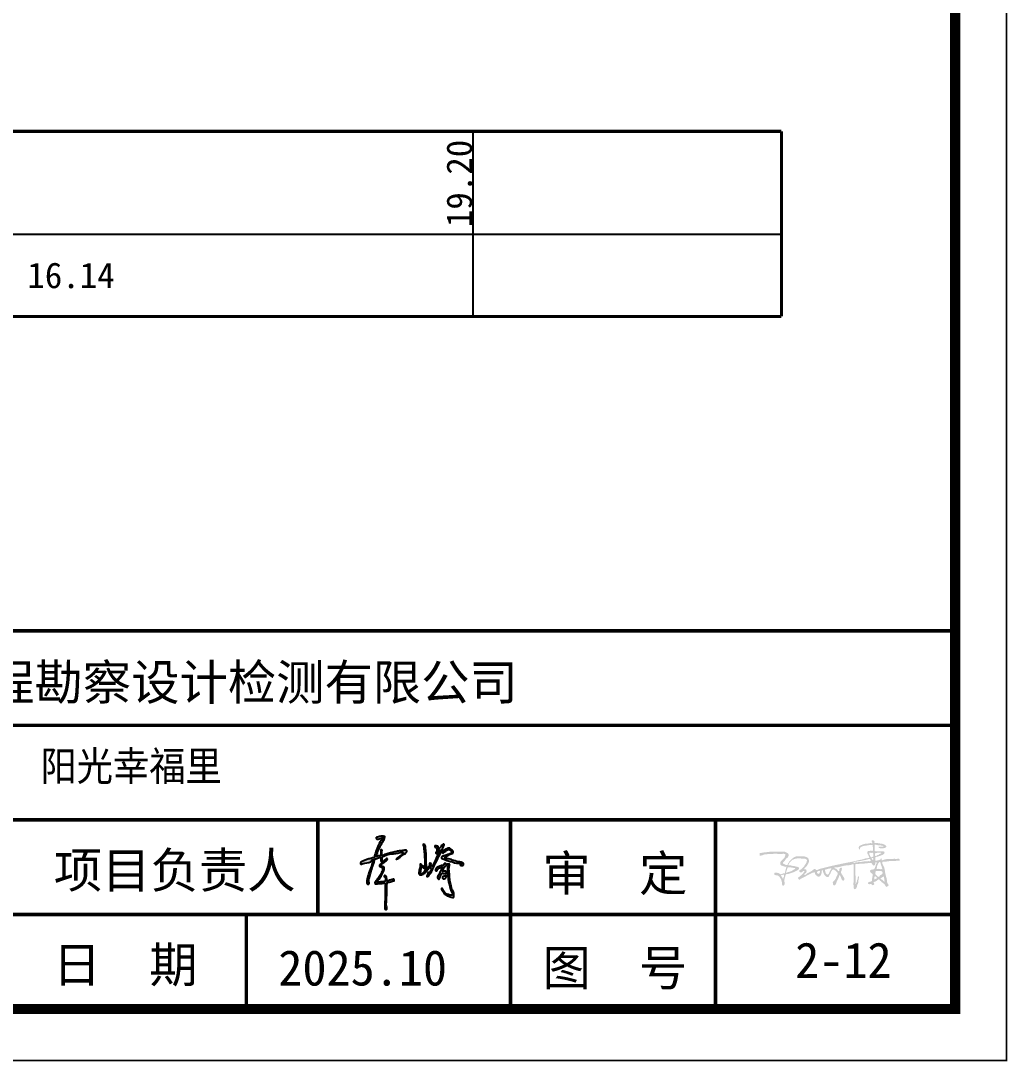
# Model space of a CAD drawing. Header units: millimetres. Extents: x -255 to 9196, y 129 to 426.
# Drawn here: x 5229.6 to 5325.6, y 129.3 to 230.4 of the extents above; entities that cross this region are included whole.
import ezdxf
from ezdxf.enums import TextEntityAlignment as Align

# ---------------------------------------------------------------- set-up
doc = ezdxf.new("R2010")
doc.units = ezdxf.units.MM
doc.layers.add('不打印', color=7, linetype='Continuous', plot=False)
doc.layers.add('地质-图框', color=7, linetype='Continuous')
doc.layers.add('地质-标注栏', color=7, linetype='Continuous')
doc.styles.add('LZ_PMT_LINE', font='', dxfattribs={"height": 2})
doc.styles.get("Standard").update_dxf_attribs({"font": 'simfang.ttf', "height": 2.5})
doc.styles.add('标注栏数据', font='simfang.ttf', dxfattribs={"width": 0.7, "height": 2.5})
doc.styles.get('LZ_PMT_LINE').set_extended_font_data('SimSun')

msp = doc.modelspace()

# ---------------------------------------------------------------- hatches: boundary and pattern name
at = {"linetype": 'Continuous'}
h = msp.add_hatch(color=0, dxfattribs=at)
edge = h.paths.add_edge_path()
edge.add_spline(control_points=[(5264.82, 151), (5264.82, 151), (5264.6, 150.97), (5264.47, 150.9), (5264.31, 150.82), (5264.19, 150.88), (5264.16, 150.96), (5264.2, 151.06), (5264.34, 151.04), (5264.51, 151.12), (5264.72, 151.15), (5265.03, 151.18), (5265, 150.96), (5264.94, 150.81), (5264.84, 150.66), (5264.75, 150.5), (5264.64, 150.33), (5264.54, 150.11), (5264.45, 149.84), (5264.31, 149.64), (5264.27, 149.43), (5264.21, 149.32), (5264.11, 149.16), (5264.28, 149.17), (5264.38, 149.22), (5264.51, 149.23), (5264.66, 149.25), (5264.59, 149.49), (5264.63, 149.64), (5264.59, 149.84), (5264.77, 149.84), (5264.71, 149.64), (5264.74, 149.49), (5264.72, 149.34), (5264.78, 149.25), (5264.98, 149.37), (5265.26, 149.42), (5265.67, 149.55), (5266.07, 149.63), (5266.46, 149.73), (5266.79, 149.73), (5267.01, 149.8), (5267.19, 149.73), (5267.09, 149.52), (5266.85, 149.35), (5266.56, 149.14), (5266.3, 148.98), (5266.18, 148.92), (5266.11, 148.89), (5266.21, 149), (5266.3, 149.07), (5266.5, 149.2), (5266.66, 149.34), (5266.79, 149.44), (5266.83, 149.55), (5266.67, 149.6), (5266.02, 149.38), (5265.39, 149.47), (5264.72, 149.11), (5264.75, 149.07), (5264.72, 148.95), (5264.77, 148.83), (5264.75, 148.68), (5264.84, 148.63), (5264.91, 148.75), (5265.02, 148.83), (5265.11, 148.92), (5265.18, 149), (5265.27, 148.98), (5265.25, 148.82), (5265.07, 148.73), (5264.91, 148.54), (5264.76, 148.45), (5264.67, 148.36), (5264.67, 148.29), (5264.7, 148.17), (5264.93, 148.24), (5264.98, 147.92), (5264.84, 147.58), (5264.62, 147.19), (5264.38, 146.87), (5264.24, 146.77), (5264.2, 146.68), (5264.38, 146.63), (5264.56, 146.7), (5264.83, 146.72), (5264.97, 146.74), (5265.09, 146.76), (5265.06, 146.91), (5265.06, 147.02), (5265.06, 147.18), (5264.93, 147.19), (5264.96, 147.38), (5265.2, 147.28), (5265.16, 147.06), (5265.22, 146.93), (5265.18, 146.77), (5265.47, 146.87), (5265.63, 146.9), (5265.81, 146.94), (5265.89, 146.98), (5265.91, 146.94), (5265.92, 146.9), (5265.92, 146.86), (5265.91, 146.81), (5265.86, 146.81), (5265.68, 146.74), (5265.49, 146.69), (5265.28, 146.67), (5265.26, 146.65), (5265.22, 146.65), (5265.24, 146.62), (5265.18, 146.28), (5265.23, 145.64), (5265.16, 144.87), (5265.15, 144.35), (5265.23, 144.12), (5265.18, 143.99), (5264.99, 144.04), (5265.03, 144.87), (5265.04, 145.58), (5265.03, 146.31), (5265.06, 146.49), (5265.02, 146.54), (5265, 146.6), (5264.81, 146.57), (5264.55, 146.5), (5264.29, 146.54), (5264.07, 146.48), (5264.05, 146.55), (5264.03, 146.61), (5264.06, 146.71), (5264.17, 146.87), (5264.44, 147.09), (5264.61, 147.43), (5264.74, 147.71), (5264.81, 147.89), (5264.82, 148.1), (5264.64, 148.16), (5264.47, 148.2), (5264.49, 148.36), (5264.61, 148.42), (5264.71, 148.48), (5264.73, 148.6), (5264.61, 148.67), (5264.6, 148.84), (5264.66, 149), (5264.57, 149.1), (5264.39, 149.01), (5264.22, 149), (5264.02, 148.91), (5263.98, 148.62), (5263.83, 148.22), (5263.63, 147.67), (5263.56, 147.23), (5263.42, 146.96), (5263.46, 146.82), (5263.44, 146.7), (5263.51, 146.6), (5263.47, 146.52), (5263.43, 146.47), (5263.36, 146.48), (5263.27, 146.49), (5263.25, 146.64), (5263.31, 147.16), (5263.54, 147.84), (5263.81, 148.51), (5263.81, 148.76), (5263.9, 148.86), (5263.77, 148.85), (5263.66, 148.57), (5263.18, 148.57), (5262.84, 148.49), (5262.71, 148.4), (5262.63, 148.46), (5262.64, 148.58), (5262.79, 148.69), (5263.04, 148.77), (5263.36, 148.93), (5263.67, 148.97), (5263.85, 149.05), (5263.98, 149.04), (5263.99, 149.26), (5264.23, 149.77), (5264.35, 150.46), (5264.75, 150.81), (5264.8, 150.89), (5264.83, 150.93), (5264.84, 150.96), (5264.86, 150.99), (5264.82, 151), (5264.82, 151)], knot_values=[0, 0, 0, 0, 0.197659, 0.38152, 0.566109, 0.652135, 0.748753, 0.807036, 0.92578, 1.122031, 1.368988, 1.626652, 1.76802, 1.918621, 2.118344, 2.300641, 2.476901, 2.727997, 3.020459, 3.30281, 3.467088, 3.639635, 3.748419, 3.829445, 4.003086, 4.123696, 4.214806, 4.40081, 4.667341, 4.776567, 4.878347, 5.011798, 5.239779, 5.391232, 5.421408, 5.561877, 5.912571, 6.38166, 6.788598, 7.158235, 7.581854, 7.75821, 7.879208, 8.024703, 8.302733, 8.776744, 9.113748, 9.171835, 9.21185, 9.282009, 9.431192, 9.655122, 9.945004, 10.084012, 10.156313, 10.23478, 10.492922, 12.265977, 12.308224, 12.341497, 12.381398, 12.643767, 12.73859, 12.784271, 12.894334, 13.057034, 13.22312, 13.293963, 13.355493, 13.427134, 13.691979, 13.931156, 14.154695, 14.230531, 14.280349, 14.357953, 14.559753, 14.73671, 15.127693, 15.701362, 16.09181, 16.245167, 16.284172, 16.325965, 16.693564, 16.937976, 17.092889, 17.140175, 17.268068, 17.432612, 17.543247, 17.640717, 17.742204, 17.919021, 18.124187, 18.330875, 18.38331, 18.514374, 18.915136, 19.05586, 19.094889, 19.129342, 19.171939, 19.2281, 19.253164, 19.30045, 19.335915, 19.866366, 19.900833, 19.91431, 19.956102, 19.971506, 20.016335, 20.975658, 21.868584, 22.374573, 22.482502, 22.597173, 22.697846, 22.941553, 24.708467, 25.088101, 25.161193, 25.220954, 25.277606, 25.350797, 25.711986, 26.113546, 26.20435, 26.256258, 26.30822, 26.383415, 26.54161, 26.923438, 27.405824, 27.649529, 27.849929, 27.988286, 28.210288, 28.334066, 28.448614, 28.601664, 28.712075, 28.802319, 28.905249, 29.053216, 29.28859, 29.3441, 29.421244, 29.800842, 29.895833, 30.034219, 30.598059, 31.241971, 31.744499, 31.964954, 32.082734, 32.192402, 32.311997, 32.392136, 32.448377, 32.505145, 32.585331, 32.68582, 32.890345, 34.212601, 34.822842, 34.959792, 35.019354, 35.099489, 35.175216, 35.910229, 36.17828, 36.27437, 36.332015, 36.438545, 36.566652, 36.87459, 37.22398, 37.642874, 37.759289, 37.851306, 37.959659, 38.310672, 39.66111, 39.8191, 39.895663, 39.943134, 39.968266, 39.993907, 40.020381, 40.020381, 40.020381, 40.020381], degree=3, periodic=0)
h = msp.add_hatch(color=256)
edge = h.paths.add_edge_path(flags=16)
edge.add_spline(control_points=[(5307.06, 147.65), (5307.05, 147.62), (5307.05, 147.57), (5307.11, 147.52), (5307.16, 147.49), (5307.21, 147.48), (5307.28, 147.49), (5307.29, 147.56), (5307.33, 147.61), (5307.35, 147.67), (5307.37, 147.72), (5307.35, 147.78), (5307.28, 147.78), (5307.21, 147.76), (5307.14, 147.75), (5307.12, 147.68), (5307.07, 147.69), (5307.06, 147.67), (5307.06, 147.65), (5307.06, 147.65)], knot_values=[0, 0, 0, 0, 1.094844, 2.010583, 2.936971, 3.772058, 4.559337, 5.371692, 6.406572, 7.298431, 8.125414, 8.707814, 9.723429, 10.914867, 11.774738, 12.831234, 13.232699, 13.516351, 13.791121, 13.791121, 13.791121, 13.791121], degree=3, periodic=0)
edge = h.paths.add_edge_path()
edge.add_spline(control_points=[(5301.47, 149.27), (5301.47, 149.31), (5301.47, 149.39), (5301.48, 149.45), (5301.47, 149.5), (5301.53, 149.5), (5301.65, 149.52), (5301.89, 149.57), (5302.2, 149.59), (5302.47, 149.64), (5302.72, 149.63), (5302.98, 149.63), (5303.25, 149.64), (5303.55, 149.63), (5303.76, 149.64), (5303.98, 149.63), (5304.11, 149.53), (5304.28, 149.46), (5304.32, 149.28), (5304.24, 149.08), (5304.02, 148.95), (5303.91, 148.72), (5303.76, 148.64), (5303.72, 148.5), (5303.91, 148.42), (5304.14, 148.24), (5304.24, 148.46), (5304.31, 148.62), (5304.48, 148.82), (5304.7, 149.01), (5304.91, 149.15), (5305.18, 149.21), (5305.46, 149.18), (5305.79, 149.21), (5306.03, 149.12), (5306.23, 149.02), (5306.27, 148.82), (5306.29, 148.62), (5306.16, 148.4), (5306.03, 148.19), (5305.9, 148.06), (5305.8, 147.98), (5305.84, 147.89), (5305.95, 147.96), (5306.09, 147.79), (5306.02, 147.56), (5305.86, 147.5), (5305.83, 147.42), (5305.86, 147.33), (5306.01, 147.44), (5306.1, 147.55), (5306.28, 147.6), (5306.41, 147.69), (5306.57, 147.77), (5306.68, 147.88), (5306.82, 147.98), (5306.93, 147.93), (5307.01, 147.8), (5307.19, 147.93), (5307.6, 148.03), (5308.29, 148.22), (5309.17, 148.4), (5310.02, 148.58), (5310.71, 148.7), (5311.23, 148.85), (5311.56, 148.89), (5311.82, 149.01), (5312, 148.99), (5312.19, 149.07), (5312.08, 149.21), (5312.05, 149.34), (5311.94, 149.45), (5311.93, 149.59), (5312, 149.71), (5312.17, 149.7), (5312.32, 149.75), (5312.49, 149.69), (5312.52, 149.81), (5312.51, 149.96), (5312.48, 150.11), (5312.49, 150.33), (5312.27, 150.28), (5312.07, 150.28), (5311.84, 150.22), (5311.6, 150.21), (5311.42, 150.14), (5311.28, 150.07), (5311.24, 149.97), (5311.26, 149.9), (5311.19, 149.84), (5311.13, 149.92), (5311.12, 150.02), (5311.14, 150.19), (5311.37, 150.28), (5311.59, 150.37), (5311.85, 150.43), (5312.09, 150.42), (5312.26, 150.5), (5312.47, 150.42), (5312.42, 150.56), (5312.39, 150.62), (5312.38, 150.69), (5312.4, 150.76), (5312.49, 150.76), (5312.58, 150.72), (5312.67, 150.63), (5312.65, 150.54), (5312.65, 150.44), (5312.83, 150.52), (5313, 150.45), (5313.25, 150.43), (5313.48, 150.4), (5313.65, 150.31), (5313.78, 150.24), (5313.81, 150.13), (5313.77, 150.05), (5313.67, 150.01), (5313.53, 149.97), (5313.37, 149.94), (5313.24, 149.96), (5313.16, 150), (5313.07, 149.99), (5313.06, 150.07), (5313.07, 150.16), (5313.22, 150.12), (5313.34, 150.13), (5313.44, 150.13), (5313.53, 150.11), (5313.52, 150.18), (5313.4, 150.23), (5313.24, 150.25), (5313.04, 150.25), (5312.89, 150.29), (5312.78, 150.32), (5312.68, 150.33), (5312.65, 150.22), (5312.67, 150.08), (5312.68, 149.92), (5312.64, 149.77), (5312.7, 149.7), (5312.85, 149.65), (5313.1, 149.71), (5313.35, 149.67), (5313.56, 149.69), (5313.68, 149.52), (5313.46, 149.31), (5313.18, 149.25), (5312.95, 149.14), (5312.76, 149.14), (5312.73, 149.03), (5312.76, 148.93), (5312.68, 148.7), (5312.98, 148.79), (5313.12, 148.84), (5313.27, 148.86), (5313.24, 148.97), (5313.37, 149.02), (5313.28, 148.73), (5313.76, 148.96), (5314.09, 148.88), (5314.56, 148.97), (5314.85, 148.92), (5315.02, 148.97), (5315.08, 148.91), (5315.11, 148.86), (5315.11, 148.81), (5315.09, 148.77), (5315.04, 148.78), (5314.96, 148.77), (5314.81, 148.75), (5314.51, 148.74), (5314.1, 148.74), (5313.76, 148.65), (5313.45, 148.7), (5313.38, 148.43), (5313.62, 148.17), (5313.67, 147.7), (5313.75, 147.27), (5313.89, 146.88), (5313.86, 146.56), (5314.09, 146.4), (5313.94, 146.27), (5313.78, 146.17), (5313.66, 146.51), (5313.38, 146.61), (5313.24, 146.83), (5313.12, 146.88), (5313.1, 147), (5312.88, 146.82), (5312.78, 146.73), (5312.57, 146.71), (5312.58, 146.59), (5312.63, 146.54), (5312.63, 146.44), (5312.53, 146.39), (5312.4, 146.37), (5312.36, 146.51), (5312.22, 146.48), (5312.12, 146.47), (5312.01, 146.52), (5312.03, 146.67), (5312.19, 146.7), (5312.3, 146.74), (5312.46, 146.79), (5312.37, 146.97), (5312.47, 147.12), (5312.44, 147.27), (5312.52, 147.44), (5312.37, 147.53), (5312.25, 147.61), (5312.19, 147.79), (5312.33, 147.9), (5312.48, 147.9), (5312.66, 147.94), (5312.69, 148.11), (5312.78, 148.25), (5312.77, 148.39), (5312.85, 148.47), (5312.89, 148.55), (5312.83, 148.61), (5312.72, 148.61), (5312.74, 148.48), (5312.72, 148.37), (5312.58, 148.24), (5312.45, 148.37), (5312.42, 148.51), (5312.23, 148.56), (5311.88, 148.5), (5311.47, 148.47), (5311.09, 148.46), (5310.93, 148.41), (5310.79, 148.44), (5310.78, 148.34), (5310.77, 148.22), (5310.79, 147.98), (5310.8, 147.67), (5310.79, 147.28), (5310.87, 146.87), (5310.79, 146.67), (5310.81, 146.47), (5310.86, 146.52), (5310.86, 146.59), (5310.92, 146.67), (5310.96, 146.78), (5310.96, 146.91), (5311.04, 147.01), (5311.02, 147.12), (5311.05, 147.19), (5311.06, 147.28), (5311.11, 147.25), (5311.17, 147.18), (5311.1, 146.98), (5311.09, 146.76), (5311.06, 146.53), (5310.95, 146.4), (5310.97, 146.24), (5310.88, 146.1), (5310.8, 145.98), (5310.69, 145.99), (5310.63, 146.08), (5310.63, 146.24), (5310.6, 146.44), (5310.62, 146.76), (5310.61, 147.14), (5310.62, 147.71), (5310.64, 148.08), (5310.63, 148.46), (5310.34, 148.33), (5310.09, 148.32), (5309.68, 148.28), (5309.36, 148.19), (5309.04, 148.11), (5308.9, 148.11), (5308.72, 148.1), (5308.8, 148), (5308.93, 148.01), (5309.05, 147.87), (5309.1, 147.76), (5309.24, 147.72), (5309.22, 147.87), (5309.25, 147.98), (5309.33, 148.06), (5309.46, 148.11), (5309.5, 147.93), (5309.45, 147.8), (5309.36, 147.66), (5309.43, 147.52), (5309.53, 147.36), (5309.64, 147.18), (5309.76, 147), (5309.71, 146.85), (5309.59, 146.8), (5309.5, 146.89), (5309.42, 147), (5309.4, 147.14), (5309.35, 147.25), (5309.23, 147.43), (5309.19, 147.15), (5309.09, 146.96), (5308.95, 146.7), (5308.9, 146.45), (5308.75, 146.33), (5308.61, 146.42), (5308.61, 146.54), (5308.58, 146.67), (5308.71, 146.78), (5308.84, 146.93), (5308.93, 147.16), (5309.03, 147.33), (5309.08, 147.47), (5309.08, 147.58), (5308.93, 147.71), (5308.81, 147.85), (5308.64, 147.92), (5308.56, 147.89), (5308.42, 147.71), (5308.37, 147.48), (5308.22, 147.3), (5308.22, 147.18), (5308.1, 147.15), (5308.02, 147.18), (5307.91, 147.25), (5307.78, 147.36), (5307.71, 147.52), (5307.67, 147.63), (5307.63, 147.72), (5307.63, 147.77), (5307.64, 147.83), (5307.59, 147.82), (5307.5, 147.81), (5307.54, 147.64), (5307.48, 147.47), (5307.41, 147.29), (5307.26, 147.2), (5307.11, 147.2), (5307.03, 147.32), (5306.91, 147.39), (5306.86, 147.49), (5306.87, 147.65), (5306.65, 147.6), (5306.49, 147.54), (5306.27, 147.4), (5306, 147.28), (5305.71, 147.1), (5305.48, 147.02), (5305.37, 146.91), (5305.29, 146.94), (5305.25, 147), (5305.19, 147.12), (5305.31, 147.17), (5305.42, 147.26), (5305.55, 147.38), (5305.68, 147.5), (5305.75, 147.6), (5305.81, 147.65), (5305.85, 147.73), (5305.77, 147.79), (5305.67, 147.74), (5305.61, 147.62), (5305.48, 147.61), (5305.37, 147.66), (5305.33, 147.75), (5305.35, 147.87), (5305.5, 147.88), (5305.65, 148.05), (5305.82, 148.2), (5305.91, 148.41), (5306.02, 148.54), (5306.06, 148.69), (5306.1, 148.85), (5305.98, 148.93), (5305.81, 148.99), (5305.62, 148.94), (5305.41, 149.01), (5305.25, 148.98), (5305.07, 148.98), (5304.91, 148.95), (5304.78, 148.89), (5304.66, 148.85), (5304.59, 148.77), (5304.48, 148.68), (5304.37, 148.58), (5304.34, 148.45), (5304.28, 148.4), (5304.27, 148.28), (5304.41, 148.31), (5304.53, 148.3), (5304.68, 148.25), (5304.85, 148.26), (5304.98, 148.19), (5305.11, 148.19), (5305.2, 148.14), (5305.29, 148.12), (5305.31, 148.03), (5305.31, 147.96), (5305.24, 147.87), (5305.05, 147.77), (5304.8, 147.64), (5304.52, 147.57), (5304.31, 147.47), (5304.16, 147.47), (5304.01, 147.45), (5303.99, 147.27), (5303.93, 147.11), (5303.87, 146.89), (5303.9, 146.68), (5303.92, 146.49), (5303.86, 146.35), (5303.66, 146.32), (5303.66, 146.56), (5303.63, 146.79), (5303.52, 147.02), (5303.39, 147.24), (5303.19, 147.37), (5302.99, 147.33), (5302.9, 147.44), (5302.89, 147.59), (5303.03, 147.59), (5303.17, 147.59), (5303.35, 147.57), (5303.55, 147.36), (5303.73, 147.56), (5303.96, 147.52), (5303.95, 147.7), (5304, 147.84), (5304.03, 148), (5304.07, 148.1), (5304.12, 148.21), (5303.96, 148.13), (5303.85, 148.22), (5303.7, 148.26), (5303.54, 148.3), (5303.48, 148.43), (5303.47, 148.55), (5303.53, 148.72), (5303.71, 148.88), (5303.92, 149.05), (5303.96, 149.25), (5304, 149.43), (5303.82, 149.43), (5303.59, 149.43), (5303.25, 149.42), (5302.9, 149.45), (5302.58, 149.4), (5302.27, 149.4), (5301.96, 149.39), (5301.71, 149.27), (5301.6, 149.26), (5301.47, 149.26), (5301.47, 149.27)], knot_values=[0, 0, 0, 0, 1.976312, 3.018367, 3.269898, 3.749702, 4.834006, 9.62362, 13.452743, 18.627688, 21.612948, 24.346242, 29.741381, 33.302581, 37.366558, 39.173731, 42.502539, 44.546889, 46.627753, 49.567369, 53.604173, 57.284866, 59.75768, 61.074803, 62.326696, 67.979375, 69.132216, 71.889253, 75.683349, 80.376133, 84.739519, 86.490853, 92.234156, 97.068019, 100.429757, 103.693796, 105.598345, 109.17742, 112.023186, 116.60901, 119.542734, 120.725083, 121.411546, 123.11809, 124.588039, 129.410696, 130.720715, 131.927345, 132.512105, 134.442431, 137.229942, 139.767682, 141.969606, 144.264473, 147.202208, 149.156303, 150.995179, 151.77243, 155.250043, 157.768724, 171.532936, 185.086132, 197.290427, 209.084545, 215.623844, 220.562481, 223.780967, 227.404624, 228.938971, 231.18602, 232.99334, 235.279714, 237.39077, 238.413247, 240.945245, 243.852354, 245.95977, 246.754168, 248.413036, 252.429649, 254.024041, 256.622344, 259.532533, 263.465936, 266.597203, 270.043433, 271.790493, 273.165009, 274.278271, 275.155617, 275.96863, 278.137574, 279.489418, 282.933465, 287.218074, 290.631735, 294.43893, 297.066035, 299.279555, 300.631477, 301.741743, 302.480205, 303.51679, 304.510579, 305.744526, 308.045667, 309.10708, 309.738011, 311.721468, 314.587144, 318.560317, 321.978382, 324.929444, 326.726307, 328.375842, 329.212915, 330.25815, 332.912487, 335.737852, 337.322197, 338.464063, 339.540303, 340.517248, 341.291475, 343.24226, 345.424661, 346.906066, 347.790693, 348.283761, 349.37956, 352.817893, 355.786154, 358.093634, 359.322049, 360.782347, 361.645093, 363.565636, 367.250663, 368.807935, 369.801923, 370.698936, 375.382624, 380.290659, 382.057817, 384.048911, 387.541174, 392.467198, 396.884683, 398.870852, 399.463262, 401.525914, 403.50169, 407.635898, 409.387035, 411.233271, 412.280452, 413.20357, 415.190434, 419.044115, 426.82695, 433.696307, 438.234604, 439.880328, 440.5342, 441.546128, 442.183141, 442.753004, 443.168649, 444.25252, 446.435187, 449.787888, 457.012911, 463.817808, 466.622312, 467.653782, 474.772731, 480.221843, 487.75307, 493.758919, 498.268061, 500.770469, 503.126663, 504.93944, 508.215227, 514.602973, 517.725651, 519.162893, 519.653701, 522.57407, 525.985365, 528.091346, 529.420767, 530.44176, 531.074818, 533.51958, 534.412854, 536.192404, 538.038156, 539.769774, 540.822907, 542.444399, 544.691107, 546.792547, 548.016807, 551.031041, 552.848139, 555.141276, 557.888754, 559.117839, 562.162851, 564.274516, 565.814007, 568.969099, 570.805367, 573.405532, 575.322644, 577.850069, 578.932876, 580.303886, 580.965396, 582.395387, 583.584192, 585.599442, 587.646145, 589.914983, 591.789159, 593.27422, 597.94608, 607.063846, 611.402782, 614.073872, 615.321987, 615.878503, 617.519975, 620.919802, 626.227157, 631.278458, 637.955565, 642.446505, 643.232821, 643.760483, 644.456326, 646.177092, 647.742257, 649.719808, 651.636288, 652.979528, 654.238301, 655.194152, 655.659487, 656.394987, 659.092563, 663.591374, 666.73103, 668.397875, 670.738048, 673.250698, 675.453964, 676.439317, 677.660828, 679.829027, 683.261807, 686.437325, 693.520123, 699.871158, 710.80178, 711.665262, 714.371367, 719.852061, 724.798696, 731.582425, 735.049173, 737.977924, 739.413207, 740.181114, 742.294893, 744.847896, 747.080249, 748.01495, 749.656081, 751.744516, 753.156469, 754.723524, 756.064382, 759.453584, 761.036376, 762.882106, 765.701193, 769.323154, 772.347842, 774.172791, 775.585183, 777.013936, 779.293074, 781.697647, 782.695741, 785.087573, 787.226283, 790.776274, 796.031545, 799.610519, 801.573474, 803.326881, 805.300637, 806.912735, 808.495868, 812.035945, 815.779267, 818.869602, 820.811829, 822.125877, 823.541907, 828.940789, 830.302191, 831.031036, 832.606796, 840.023967, 840.684534, 842.883131, 844.244533, 845.363175, 846.535711, 849.926761, 852.286909, 854.171399, 855.113645, 856.128269, 856.673621, 857.147526, 858.050728, 860.090115, 862.716938, 866.384136, 867.936357, 870.065038, 872.061231, 873.982345, 875.67185, 877.131449, 879.445427, 882.719542, 885.677448, 890.574174, 895.673374, 900.269723, 901.080783, 902.0814, 903.195863, 904.760709, 906.51745, 907.912156, 911.149921, 913.959999, 915.505406, 916.565642, 917.656816, 918.348052, 920.340725, 921.570186, 923.703426, 925.112377, 926.520541, 927.902372, 929.517787, 932.398315, 937.179688, 939.59686, 942.195605, 944.091548, 946.864224, 947.8244, 950.291283, 954.566441, 955.923755, 959.676397, 961.5313, 963.693704, 966.5664, 967.727809, 969.03891, 971.169049, 973.960761, 975.413252, 976.517354, 977.539594, 979.222904, 980.846563, 983.344484, 985.952933, 988.091281, 989.728729, 991.182119, 992.528204, 993.655163, 994.585274, 995.88215, 998.258073, 1003.821633, 1008.058251, 1010.833525, 1013.583601, 1014.67668, 1017.228742, 1019.702485, 1022.748285, 1026.782974, 1029.033757, 1031.10648, 1032.665939, 1035.775685, 1038.774974, 1043.505154, 1046.495812, 1049.996333, 1053.115253, 1054.040804, 1056.294707, 1057.620278, 1059.043068, 1062.953747, 1065.090649, 1070.123473, 1071.433068, 1073.272203, 1075.944948, 1078.502315, 1080.15249, 1081.014965, 1082.574426, 1084.823859, 1086.961129, 1089.405106, 1091.419354, 1092.609896, 1094.709199, 1098.735043, 1103.263313, 1105.737056, 1107.750914, 1109.564562, 1112.173013, 1118.219875, 1124.030812, 1127.369626, 1132.591904, 1137.489058, 1140.639116, 1143.742249, 1144.231568, 1144.231568, 1144.231568, 1144.231568], degree=3, periodic=0)
edge = h.paths.add_edge_path(flags=16)
edge.add_spline(control_points=[(5307.83, 147.83), (5307.85, 147.79), (5307.88, 147.7), (5307.89, 147.58), (5307.96, 147.49), (5308.03, 147.4), (5308.13, 147.42), (5308.21, 147.48), (5308.25, 147.6), (5308.29, 147.71), (5308.35, 147.8), (5308.39, 147.86), (5308.43, 147.92), (5308.46, 147.98), (5308.41, 148.05), (5308.28, 147.99), (5308.13, 147.98), (5308, 147.92), (5307.89, 147.91), (5307.82, 147.87), (5307.83, 147.84), (5307.83, 147.83)], knot_values=[0, 0, 0, 0, 2.065977, 3.778019, 5.026363, 7.020016, 7.991516, 9.334166, 11.098954, 13.338472, 14.354147, 15.643986, 16.805999, 17.506465, 18.120776, 20.055848, 22.53053, 24.848178, 26.280873, 27.23305, 27.71727, 27.71727, 27.71727, 27.71727], degree=3, periodic=0)
edge = h.paths.add_edge_path(flags=17)
edge.add_spline(control_points=[(5312.19, 148.93), (5312.21, 148.93), (5312.25, 148.9), (5312.26, 148.83), (5312.29, 148.78), (5312.25, 148.69), (5312.04, 148.75), (5311.85, 148.67), (5311.64, 148.7), (5311.47, 148.65), (5311.24, 148.64), (5311.01, 148.61), (5310.79, 148.61), (5310.65, 148.52), (5310.56, 148.59), (5310.78, 148.67), (5310.89, 148.67), (5311.08, 148.71), (5311.25, 148.71), (5311.41, 148.77), (5311.57, 148.79), (5311.74, 148.83), (5311.9, 148.86), (5312.04, 148.9), (5312.11, 148.94), (5312.16, 148.94), (5312.18, 148.93), (5312.19, 148.93)], knot_values=[0, 0, 0, 0, 0.777686, 1.929051, 2.760418, 3.308433, 5.798843, 10.064954, 12.451385, 14.874019, 17.777373, 22.090389, 25.106741, 27.549329, 27.908396, 29.455131, 33.457187, 35.066045, 37.764147, 40.527792, 42.5051, 44.669727, 48.209364, 49.784594, 50.888217, 51.544484, 51.936834, 51.936834, 51.936834, 51.936834], degree=3, periodic=0)
edge = h.paths.add_edge_path(flags=16)
edge.add_spline(control_points=[(5312.39, 148.97), (5312.4, 148.94), (5312.42, 148.89), (5312.46, 148.85), (5312.52, 148.81), (5312.53, 148.89), (5312.52, 148.95), (5312.53, 149.01), (5312.5, 149.04), (5312.45, 149.03), (5312.42, 149.02), (5312.37, 149), (5312.39, 148.98), (5312.39, 148.97)], knot_values=[0, 0, 0, 0, 1.245613, 2.175218, 2.84887, 3.463701, 4.88207, 5.540711, 6.008538, 6.560514, 7.449846, 7.84399, 8.22639, 8.22639, 8.22639, 8.22639], degree=3, periodic=0)
edge = h.paths.add_edge_path(flags=16)
edge.add_spline(control_points=[(5312.17, 149.51), (5312.15, 149.51), (5312.12, 149.45), (5312.16, 149.36), (5312.22, 149.28), (5312.24, 149.2), (5312.28, 149.15), (5312.31, 149.08), (5312.38, 149.09), (5312.44, 149.11), (5312.48, 149.15), (5312.53, 149.16), (5312.53, 149.2), (5312.53, 149.3), (5312.57, 149.44), (5312.49, 149.54), (5312.4, 149.53), (5312.32, 149.52), (5312.25, 149.53), (5312.2, 149.53), (5312.17, 149.54), (5312.16, 149.52), (5312.17, 149.52), (5312.17, 149.51)], knot_values=[0, 0, 0, 0, 0.861244, 2.431031, 3.852702, 5.085635, 5.85594, 6.934384, 7.860311, 8.665001, 9.656767, 10.144616, 10.436036, 11.285115, 14.912628, 15.689596, 16.719567, 18.186906, 19.266269, 19.953127, 20.276731, 20.450871, 20.557842, 20.557842, 20.557842, 20.557842], degree=3, periodic=0)
edge = h.paths.add_edge_path(flags=16)
edge.add_spline(control_points=[(5312.72, 149.48), (5312.72, 149.45), (5312.71, 149.39), (5312.71, 149.31), (5312.71, 149.25), (5312.76, 149.23), (5312.82, 149.22), (5312.87, 149.26), (5312.93, 149.3), (5313.01, 149.33), (5313.09, 149.33), (5313.13, 149.4), (5313.19, 149.43), (5313.24, 149.44), (5313.28, 149.44), (5313.33, 149.45), (5313.29, 149.49), (5313.28, 149.57), (5313.14, 149.53), (5313.01, 149.55), (5312.9, 149.52), (5312.81, 149.53), (5312.77, 149.52), (5312.72, 149.53), (5312.72, 149.5), (5312.72, 149.49), (5312.72, 149.48)], knot_values=[0, 0, 0, 0, 1.627271, 2.564917, 3.463325, 4.107991, 4.704694, 5.809748, 6.927935, 7.926836, 9.222179, 10.242214, 11.082175, 11.993147, 12.703979, 13.04412, 13.515506, 14.375081, 16.367968, 18.130075, 20.108708, 21.275945, 21.825603, 22.498973, 22.613285, 22.934178, 22.934178, 22.934178, 22.934178], degree=3, periodic=0)
edge = h.paths.add_edge_path(flags=16)
edge.add_spline(control_points=[(5313.1, 148.59), (5313.07, 148.56), (5313.01, 148.49), (5312.96, 148.37), (5312.9, 148.26), (5312.92, 148.15), (5312.86, 148.08), (5312.85, 148.01), (5312.88, 147.95), (5312.97, 147.98), (5313.09, 147.97), (5313.22, 147.91), (5313.34, 147.97), (5313.38, 147.88), (5313.46, 147.97), (5313.35, 148.07), (5313.36, 148.21), (5313.3, 148.33), (5313.25, 148.44), (5313.24, 148.53), (5313.23, 148.61), (5313.18, 148.64), (5313.11, 148.64), (5313.11, 148.59), (5313.1, 148.59)], knot_values=[0, 0, 0, 0, 2.001049, 3.674502, 5.771722, 7.156147, 8.41876, 9.470853, 10.127335, 10.852845, 13.021442, 15.353893, 16.866073, 17.608889, 18.399536, 20.205357, 22.625681, 24.41842, 26.100767, 27.697592, 28.445905, 29.247463, 30.191838, 30.721959, 30.721959, 30.721959, 30.721959], degree=3, periodic=0)
edge = h.paths.add_edge_path(flags=16)
edge.add_spline(control_points=[(5312.76, 147.68), (5312.76, 147.65), (5312.74, 147.58), (5312.71, 147.46), (5312.79, 147.38), (5312.88, 147.3), (5312.96, 147.21), (5313.09, 147.17), (5313.15, 147.28), (5313.24, 147.37), (5313.36, 147.42), (5313.43, 147.52), (5313.46, 147.63), (5313.38, 147.72), (5313.28, 147.77), (5313.13, 147.74), (5313, 147.79), (5312.88, 147.75), (5312.81, 147.77), (5312.75, 147.74), (5312.76, 147.7), (5312.76, 147.68)], knot_values=[0, 0, 0, 0, 1.621992, 3.308842, 4.508909, 6.438784, 8.406396, 9.887104, 11.272649, 13.072815, 15.431049, 16.969104, 18.225996, 19.790057, 21.47997, 23.344688, 25.770547, 27.41792, 28.509462, 29.001281, 29.820485, 29.820485, 29.820485, 29.820485], degree=3, periodic=0)
edge = h.paths.add_edge_path(flags=16)
edge.add_spline(control_points=[(5312.68, 147.21), (5312.65, 147.19), (5312.62, 147.13), (5312.64, 147.04), (5312.62, 146.98), (5312.65, 146.94), (5312.69, 146.94), (5312.73, 146.99), (5312.8, 147.01), (5312.86, 147.04), (5312.91, 147.08), (5312.88, 147.13), (5312.84, 147.17), (5312.8, 147.19), (5312.77, 147.23), (5312.73, 147.24), (5312.7, 147.26), (5312.67, 147.23), (5312.69, 147.21), (5312.68, 147.21)], knot_values=[0, 0, 0, 0, 1.23237, 2.862046, 3.675794, 4.080594, 4.699096, 5.35691, 6.876583, 7.681133, 8.417953, 8.942195, 9.954773, 10.679344, 11.236603, 11.826958, 12.460554, 12.741244, 13.107108, 13.107108, 13.107108, 13.107108], degree=3, periodic=0)
edge = h.paths.add_edge_path(flags=16)
edge.add_spline(control_points=[(5313.3, 147.09), (5313.28, 147.08), (5313.24, 147.06), (5313.24, 146.99), (5313.32, 146.96), (5313.39, 146.92), (5313.45, 146.85), (5313.5, 146.8), (5313.57, 146.77), (5313.61, 146.72), (5313.67, 146.76), (5313.62, 146.83), (5313.6, 146.9), (5313.61, 146.99), (5313.58, 147.08), (5313.58, 147.16), (5313.56, 147.23), (5313.5, 147.22), (5313.47, 147.19), (5313.42, 147.16), (5313.38, 147.13), (5313.35, 147.11), (5313.32, 147.1), (5313.31, 147.09), (5313.3, 147.09)], knot_values=[0, 0, 0, 0, 1.078617, 1.584482, 2.769352, 4.19498, 5.366298, 6.581313, 7.563654, 8.507528, 8.990575, 10.154726, 11.423765, 12.462376, 13.998568, 15.210379, 16.153849, 16.746294, 17.483217, 18.246977, 18.971547, 19.662222, 19.902153, 20.241453, 20.241453, 20.241453, 20.241453], degree=3, periodic=0)
edge = h.paths.add_edge_path(flags=16)
edge.add_spline(control_points=[(5303.57, 147.28), (5303.59, 147.27), (5303.61, 147.23), (5303.64, 147.17), (5303.69, 147.11), (5303.7, 147.04), (5303.81, 147), (5303.74, 147.16), (5303.87, 147.16), (5303.86, 147.25), (5303.86, 147.31), (5303.87, 147.37), (5303.82, 147.41), (5303.74, 147.4), (5303.66, 147.36), (5303.58, 147.38), (5303.55, 147.32), (5303.56, 147.29), (5303.57, 147.28)], knot_values=[0, 0, 0, 0, 1.076924, 2.082744, 2.865184, 4.332782, 4.901003, 6.550431, 7.733202, 8.571799, 9.759042, 10.52869, 11.144503, 12.459715, 13.851956, 14.688205, 15.691416, 16.049705, 16.049705, 16.049705, 16.049705], degree=3, periodic=0)
edge = h.paths.add_edge_path(flags=16)
edge.add_spline(control_points=[(5304.2, 148.1), (5304.19, 148.04), (5304.15, 147.92), (5304.1, 147.77), (5304.06, 147.67), (5304.02, 147.55), (5304.21, 147.65), (5304.37, 147.67), (5304.62, 147.76), (5304.77, 147.9), (5304.92, 147.93), (5304.98, 148.07), (5304.69, 148.05), (5304.51, 148.13), (5304.34, 148.11), (5304.21, 148.14), (5304.2, 148.11), (5304.2, 148.1)], knot_values=[0, 0, 0, 0, 2.639694, 5.480822, 6.640847, 7.833901, 9.379189, 12.619169, 16.706763, 20.039631, 21.716381, 22.636913, 25.384768, 29.554076, 32.467188, 33.476001, 33.820235, 33.820235, 33.820235, 33.820235], degree=3, periodic=0)
h = msp.add_hatch(color=0, dxfattribs=at)
edge = h.paths.add_edge_path()
edge.add_spline(control_points=[(5268.75, 150.19), (5268.75, 150.19), (5268.7, 150.37), (5268.87, 150.36), (5268.96, 150.23), (5268.99, 149.93), (5269.04, 149.38), (5269.02, 148.81), (5269.05, 148.29), (5269.08, 148.13), (5269.06, 147.94), (5269.13, 147.99), (5269.15, 148.1), (5269.25, 148.18), (5269.33, 148.25), (5269.35, 148.33), (5269.34, 148.41), (5269.36, 148.53), (5269.46, 148.52), (5269.54, 148.47), (5269.52, 148.38), (5269.46, 148.31), (5269.49, 148.22), (5269.57, 148.2), (5269.64, 148.28), (5269.88, 148.6), (5270.04, 149.21), (5270.28, 149.54), (5270.42, 149.81), (5270.24, 149.77), (5270.22, 149.63), (5270.13, 149.53), (5270.06, 149.44), (5269.91, 149.48), (5270.01, 149.61), (5270.05, 149.7), (5270.08, 149.76), (5270.09, 149.81), (5270.05, 149.85), (5270.07, 149.92), (5270.03, 149.99), (5269.96, 150.06), (5269.84, 150.09), (5269.87, 150.18), (5269.91, 150.23), (5269.94, 150.22), (5269.99, 150.22), (5270.05, 150.21), (5270.12, 150.18), (5270.22, 150.15), (5270.19, 150.05), (5270.13, 149.98), (5270.13, 149.9), (5270.13, 149.78), (5270.28, 149.92), (5270.41, 150.06), (5270.56, 150.26), (5270.7, 150.38), (5270.79, 150.35), (5270.79, 150.24), (5270.68, 150.09), (5270.41, 149.33), (5269.9, 148.52), (5269.57, 147.67), (5269.39, 147.43), (5269.31, 147.35), (5269.28, 147.25), (5269.19, 147.25), (5269.09, 147.22), (5269.1, 147.34), (5269.17, 147.41), (5269.18, 147.5), (5269.19, 147.64), (5269.26, 147.6), (5269.29, 147.58), (5269.36, 147.57), (5269.39, 147.71), (5269.48, 147.78), (5269.53, 147.92), (5269.43, 148.01), (5269.45, 148.12), (5269.33, 148.18), (5269.29, 147.98), (5269.15, 147.88), (5269.05, 147.69), (5268.91, 147.55), (5268.75, 147.45), (5268.59, 147.37), (5268.44, 147.37), (5268.31, 147.46), (5268.33, 147.72), (5268.41, 147.96), (5268.47, 148.21), (5268.41, 148.36), (5268.49, 148.44), (5268.57, 148.4), (5268.62, 148.3), (5268.75, 148.24), (5268.82, 148.17), (5268.89, 148.1), (5268.94, 148.19), (5268.89, 148.37), (5268.91, 148.81), (5268.86, 149.31), (5268.85, 149.75), (5268.77, 149.98), (5268.84, 150.11), (5268.75, 150.19), (5268.75, 150.19)], knot_values=[0, 0, 0, 0, 0.151641, 0.238659, 0.376664, 0.590515, 1.141021, 2.014882, 2.347755, 2.615323, 2.676021, 2.710593, 2.804102, 3.007035, 3.061602, 3.13322, 3.245143, 3.315186, 3.427304, 3.477072, 3.564265, 3.655727, 3.739894, 3.799056, 3.87173, 4.029935, 5.057343, 5.495043, 5.597064, 5.685824, 5.870477, 5.988218, 6.103187, 6.183129, 6.327156, 6.441553, 6.499549, 6.531273, 6.581438, 6.655339, 6.72585, 6.812621, 6.931223, 7.021295, 7.055988, 7.084035, 7.115588, 7.194681, 7.265663, 7.364865, 7.435714, 7.528285, 7.616981, 7.694766, 7.78323, 8.036039, 8.413504, 8.498284, 8.569266, 8.640116, 8.796808, 9.11983, 11.055099, 11.664171, 11.835983, 11.928577, 12.010113, 12.106825, 12.184086, 12.258206, 12.373062, 12.483201, 12.58762, 12.624928, 12.680159, 12.714126, 12.812598, 13.001774, 13.096833, 13.217036, 13.332331, 13.402875, 13.528845, 13.768977, 13.951307, 14.158673, 14.352187, 14.53796, 14.658549, 14.786357, 14.957076, 15.350749, 15.580771, 15.713776, 15.795278, 15.84804, 15.944469, 16.12046, 16.24941, 16.284195, 16.350242, 16.460828, 16.859637, 17.639134, 17.969349, 18.182657, 18.322554, 18.394148, 18.394148, 18.394148, 18.394148], degree=3, periodic=0)
edge = h.paths.add_edge_path()
edge.add_spline(control_points=[(5268.53, 148.08), (5268.53, 148.08), (5268.59, 148.16), (5268.68, 148.15), (5268.74, 148.06), (5268.84, 147.99), (5268.96, 147.97), (5268.99, 147.88), (5268.93, 147.81), (5268.87, 147.7), (5268.75, 147.56), (5268.6, 147.52), (5268.42, 147.56), (5268.48, 147.73), (5268.49, 147.88), (5268.51, 147.97), (5268.53, 148.08), (5268.53, 148.08)], knot_values=[0, 0, 0, 0, 0.075273, 0.154812, 0.252221, 0.377888, 0.530519, 0.569008, 0.63793, 0.773479, 0.964927, 1.137476, 1.253643, 1.402924, 1.561683, 1.692143, 1.765906, 1.765906, 1.765906, 1.765906], degree=3, periodic=0)
h = msp.add_hatch(color=0, dxfattribs=at)
edge = h.paths.add_edge_path()
edge.add_spline(control_points=[(5270.67, 149.48), (5270.67, 149.48), (5270.6, 149.51), (5270.63, 149.59), (5270.66, 149.65), (5270.69, 149.74), (5270.8, 149.79), (5270.9, 149.87), (5271.04, 149.93), (5271.16, 149.96), (5271.29, 150.01), (5271.34, 149.93), (5271.43, 149.91), (5271.51, 149.81), (5271.66, 149.74), (5271.68, 149.59), (5271.65, 149.45), (5271.33, 149.45), (5271.16, 149.18), (5270.92, 149.15), (5270.79, 148.99), (5271.36, 148.94), (5271.7, 148.76), (5272.19, 148.67), (5272.52, 148.61), (5272.65, 148.51), (5272.68, 148.4), (5272.63, 148.31), (5272.51, 148.3), (5272.44, 148.3), (5272.34, 148.32), (5272.38, 148.38), (5272.43, 148.4), (5272.46, 148.53), (5271.92, 148.47), (5271.6, 148.67), (5271.1, 148.74), (5270.84, 148.87), (5270.67, 148.96), (5270.53, 148.97), (5270.51, 149.06), (5270.57, 149.18), (5270.84, 149.22), (5271.12, 149.37), (5271.37, 149.44), (5271.58, 149.57), (5271.49, 149.72), (5271.37, 149.76), (5271.28, 149.87), (5271.14, 149.86), (5271.03, 149.72), (5270.85, 149.66), (5270.73, 149.56), (5270.72, 149.48), (5270.67, 149.48), (5270.67, 149.48)], knot_values=[0, 0, 0, 0, 0.068569, 0.120283, 0.209334, 0.288456, 0.410161, 0.543077, 0.67672, 0.831793, 0.968421, 0.997207, 1.096469, 1.208819, 1.397135, 1.525038, 1.6288, 1.79443, 2.318001, 2.461788, 2.508986, 2.880792, 3.402072, 4.029968, 4.268004, 4.406366, 4.496694, 4.587713, 4.670899, 4.818574, 4.863121, 4.909296, 4.982462, 5.020931, 5.274915, 5.995984, 6.445824, 6.716471, 6.880111, 7.020502, 7.069661, 7.134015, 7.408033, 7.793483, 8.071446, 8.264313, 8.338473, 8.530902, 8.628222, 8.742587, 8.884205, 9.139889, 9.29114, 9.346422, 9.364859, 9.364859, 9.364859, 9.364859], degree=3, periodic=0)
h = msp.add_hatch(color=0, dxfattribs=at)
edge = h.paths.add_edge_path()
edge.add_spline(control_points=[(5270.13, 147.91), (5270.13, 147.91), (5270.1, 147.86), (5270.12, 147.8), (5270.03, 147.78), (5269.91, 147.79), (5269.94, 147.91), (5269.98, 148.06), (5270.25, 148.15), (5270.46, 148.32), (5270.71, 148.27), (5270.76, 148.38), (5270.77, 148.45), (5270.81, 148.52), (5270.87, 148.5), (5270.92, 148.5), (5270.98, 148.47), (5270.89, 148.37), (5271.11, 148.41), (5271.19, 148.42), (5271.3, 148.43), (5271.34, 148.35), (5271.28, 148.26), (5271.22, 147.95), (5271.3, 147.52), (5271.3, 146.94), (5271.44, 146.5), (5271.48, 146.08), (5271.7, 145.76), (5271.74, 145.48), (5271.72, 145.11), (5271.4, 145.28), (5271.12, 145.3), (5270.76, 145.55), (5270.65, 145.78), (5270.46, 146.05), (5270.63, 146.08), (5270.68, 145.78), (5270.96, 145.51), (5271.3, 145.44), (5271.52, 145.38), (5271.64, 145.54), (5271.36, 145.87), (5271.38, 146.32), (5271.17, 146.79), (5271.17, 147.04), (5271.16, 147.31), (5270.99, 147.19), (5270.94, 147.06), (5270.8, 146.97), (5270.58, 147.02), (5270.67, 147.26), (5270.88, 147.23), (5271.01, 147.31), (5271.1, 147.38), (5271.12, 147.53), (5271.11, 147.74), (5271.1, 147.98), (5271.12, 148.15), (5271.17, 148.29), (5271.02, 148.32), (5270.92, 148.25), (5270.8, 148.13), (5270.73, 147.95), (5270.66, 147.83), (5270.64, 147.67), (5270.8, 147.79), (5270.99, 147.76), (5271.01, 147.61), (5270.96, 147.49), (5270.83, 147.55), (5270.7, 147.52), (5270.55, 147.55), (5270.47, 147.42), (5270.47, 147.25), (5270.32, 147.14), (5270.32, 146.91), (5270.13, 147.02), (5270.15, 147.19), (5270.17, 147.37), (5270.42, 147.57), (5270.4, 147.86), (5270.71, 148.06), (5270.6, 148.16), (5270.45, 148.11), (5270.33, 148.02), (5270.2, 148.01), (5270.13, 147.91), (5270.13, 147.91)], knot_values=[0, 0, 0, 0, 0.055468, 0.108636, 0.15794, 0.287628, 0.37734, 0.476649, 0.75171, 1.123031, 1.300816, 1.366581, 1.456854, 1.512333, 1.573547, 1.619172, 1.668973, 1.725776, 1.864766, 2.013087, 2.08294, 2.139601, 2.250537, 2.381097, 3.075455, 3.543653, 4.104514, 4.464494, 4.787032, 5.203317, 5.40603, 5.616843, 5.99304, 6.370507, 6.777418, 6.94852, 7.030929, 7.122552, 7.732463, 8.067039, 8.223055, 8.316505, 8.586054, 9.28966, 9.67584, 10.05418, 10.155537, 10.294914, 10.465459, 10.604836, 10.778578, 10.941849, 11.144698, 11.309695, 11.402433, 11.470004, 11.732206, 12.043571, 12.185022, 12.283689, 12.403076, 12.505804, 12.656503, 12.905748, 13.048865, 13.138997, 13.234967, 13.485832, 13.543772, 13.672045, 13.771801, 13.919401, 14.076061, 14.176105, 14.345032, 14.547447, 14.695176, 14.823507, 14.981121, 15.175895, 15.356401, 15.862654, 16.044634, 16.091003, 16.247663, 16.464121, 16.52785, 16.655078, 16.655078, 16.655078, 16.655078], degree=3, periodic=0)

# ---------------------------------------------------------------- linework, layer by layer
at = {"const_width": 0.345}
for points in [[(5136.63, 171.11), (5320.49, 171.11), (5320.49, 134.34), (5136.63, 134.34), (5136.63, 171.11)], [(5136.63, 171.11), (5320.49, 171.11), (5320.49, 134.34), (5136.63, 134.34), (5136.63, 171.11)], [(5136.63, 161.92), (5320.49, 161.92)], [(5136.63, 152.73), (5320.49, 152.73)], [(5258.5, 152.73), (5258.5, 143.53)], [(5277.24, 152.73), (5277.24, 143.53)], [(5297.18, 143.53), (5297.18, 152.73)], [(5136.63, 143.53), (5320.49, 143.53)], [(5159.61, 143.53), (5320.49, 143.53)], [(5251.54, 143.53), (5251.54, 134.34)], [(5277.24, 143.53), (5277.24, 134.34)], [(5297.18, 134.34), (5297.18, 143.53)]]:
    msp.add_lwpolyline(points, dxfattribs=at)
at = {"color": 0}
for points, start_tangent, end_tangent in [([(5264.82, 151), (5264.63, 150.96), (5264.46, 150.89), (5264.28, 150.85), (5264.2, 150.88), (5264.17, 150.98), (5264.19, 151.03), (5264.31, 151.05), (5264.5, 151.11), (5264.74, 151.15), (5265, 151.11), (5264.99, 150.97), (5264.94, 150.83), (5264.84, 150.65), (5264.75, 150.5), (5264.66, 150.35), (5264.55, 150.12), (5264.44, 149.85), (5264.31, 149.59), (5264.27, 149.44), (5264.19, 149.28), (5264.15, 149.18), (5264.23, 149.17), (5264.4, 149.22), (5264.52, 149.23), (5264.61, 149.26), (5264.61, 149.44), (5264.61, 149.71), (5264.63, 149.82), (5264.73, 149.82), (5264.73, 149.69), (5264.73, 149.46), (5264.74, 149.31), (5264.76, 149.28), (5264.9, 149.31), (5265.23, 149.42), (5265.69, 149.55), (5266.08, 149.64), (5266.44, 149.71), (5266.86, 149.76), (5267.04, 149.78), (5267.15, 149.72), (5267.11, 149.58), (5266.9, 149.39), (5266.51, 149.12), (5266.23, 148.94), (5266.17, 148.92), (5266.13, 148.91), (5266.18, 148.96), (5266.29, 149.06), (5266.47, 149.19), (5266.7, 149.37), (5266.79, 149.47), (5266.81, 149.54), (5266.74, 149.58), (5266.49, 149.55), (5264.76, 149.13), (5264.73, 149.1), (5264.74, 149.07), (5264.74, 149.03), (5264.75, 148.77), (5264.77, 148.67), (5264.81, 148.65), (5264.9, 148.72), (5265.02, 148.83), (5265.13, 148.95), (5265.19, 148.99), (5265.25, 148.97), (5265.26, 148.9), (5265.07, 148.71), (5264.9, 148.55), (5264.72, 148.41), (5264.67, 148.35), (5264.67, 148.3), (5264.7, 148.23), (5264.9, 148.18), (5264.95, 148.02), (5264.85, 147.64), (5264.57, 147.14), (5264.32, 146.84), (5264.22, 146.72), (5264.21, 146.69), (5264.25, 146.67), (5264.61, 146.7), (5264.86, 146.72), (5265.01, 146.75), (5265.05, 146.76), (5265.07, 146.89), (5265.06, 147.05), (5265.04, 147.16), (5264.96, 147.21), (5264.97, 147.31), (5265.14, 147.27), (5265.18, 147.07), (5265.2, 146.87), (5265.2, 146.81), (5265.33, 146.82), (5265.72, 146.92), (5265.85, 146.96), (5265.89, 146.97), (5265.91, 146.94), (5265.92, 146.9), (5265.92, 146.85), (5265.91, 146.82), (5265.86, 146.81), (5265.83, 146.8), (5265.31, 146.67), (5265.28, 146.67), (5265.27, 146.66), (5265.23, 146.64), (5265.23, 146.63), (5265.23, 146.58), (5265.2, 145.62), (5265.16, 144.73), (5265.19, 144.23), (5265.21, 144.12), (5265.16, 144.02), (5265.06, 144.03), (5265, 144.27), (5265.04, 146.03), (5265.05, 146.41), (5265.05, 146.49), (5265.02, 146.54), (5264.99, 146.59), (5264.92, 146.59), (5264.56, 146.53), (5264.16, 146.51), (5264.07, 146.51), (5264.05, 146.55), (5264.03, 146.6), (5264.05, 146.68), (5264.14, 146.81), (5264.4, 147.09), (5264.65, 147.5), (5264.74, 147.72), (5264.8, 147.92), (5264.8, 148.05), (5264.61, 148.17), (5264.49, 148.22), (5264.5, 148.33), (5264.62, 148.43), (5264.7, 148.5), (5264.71, 148.59), (5264.64, 148.67), (5264.61, 148.81), (5264.61, 149.05), (5264.57, 149.08), (5264.49, 149.07), (5264.13, 148.95), (5264.05, 148.91), (5264, 148.78), (5263.84, 148.24), (5263.64, 147.63), (5263.51, 147.14), (5263.44, 146.93), (5263.45, 146.81), (5263.45, 146.7), (5263.49, 146.59), (5263.47, 146.51), (5263.42, 146.48), (5263.37, 146.48), (5263.29, 146.5), (5263.26, 146.6), (5263.27, 146.8), (5263.64, 148.07), (5263.81, 148.66), (5263.84, 148.79), (5263.87, 148.84), (5263.79, 148.84), (5263.74, 148.78), (5263.05, 148.53), (5262.79, 148.45), (5262.7, 148.42), (5262.65, 148.45), (5262.65, 148.56), (5262.74, 148.65), (5263.02, 148.77), (5263.35, 148.9), (5263.75, 149.01), (5263.87, 149.04), (5263.96, 149.06), (5263.99, 149.16), (5264.09, 149.5), (5264.65, 150.72), (5264.76, 150.84), (5264.81, 150.9), (5264.84, 150.94), (5264.85, 150.96), (5264.85, 150.99), (5264.82, 151)], (-0.998184, 0.060238), (-0.998185, 0.060224)), ([(5268.75, 150.19), (5268.75, 150.34), (5268.84, 150.35), (5268.93, 150.25), (5268.97, 150.04), (5269.02, 149.49), (5269.03, 148.62), (5269.05, 148.29), (5269.07, 148.02), (5269.08, 147.96), (5269.11, 147.98), (5269.15, 148.06), (5269.28, 148.21), (5269.32, 148.25), (5269.35, 148.32), (5269.35, 148.43), (5269.37, 148.5), (5269.48, 148.5), (5269.52, 148.47), (5269.51, 148.39), (5269.48, 148.3), (5269.5, 148.22), (5269.56, 148.21), (5269.62, 148.25), (5269.71, 148.38), (5270.14, 149.31), (5270.36, 149.69), (5270.39, 149.79), (5270.3, 149.78), (5270.2, 149.62), (5270.13, 149.53), (5270.04, 149.46), (5269.96, 149.48), (5270.01, 149.62), (5270.06, 149.72), (5270.08, 149.77), (5270.09, 149.8), (5270.07, 149.85), (5270.06, 149.92), (5270.03, 149.98), (5269.96, 150.04), (5269.87, 150.11), (5269.89, 150.2), (5269.91, 150.22), (5269.94, 150.22), (5269.97, 150.22), (5270.05, 150.2), (5270.12, 150.18), (5270.2, 150.13), (5270.19, 150.06), (5270.14, 149.98), (5270.13, 149.89), (5270.14, 149.81), (5270.21, 149.86), (5270.39, 150.04), (5270.64, 150.33), (5270.71, 150.37), (5270.78, 150.34), (5270.79, 150.27), (5270.72, 150.13), (5270.58, 149.84), (5269.74, 148.1), (5269.47, 147.55), (5269.37, 147.41), (5269.31, 147.34), (5269.27, 147.27), (5269.18, 147.24), (5269.1, 147.24), (5269.1, 147.31), (5269.16, 147.41), (5269.18, 147.52), (5269.22, 147.62), (5269.25, 147.6), (5269.3, 147.58), (5269.33, 147.58), (5269.39, 147.66), (5269.49, 147.82), (5269.51, 147.91), (5269.45, 148.02), (5269.42, 148.13), (5269.36, 148.15), (5269.29, 148.05), (5269.15, 147.86), (5269.05, 147.7), (5268.9, 147.56), (5268.74, 147.45), (5268.57, 147.38), (5268.45, 147.39), (5268.35, 147.46), (5268.33, 147.63), (5268.42, 148.02), (5268.45, 148.24), (5268.44, 148.38), (5268.5, 148.43), (5268.55, 148.41), (5268.61, 148.33), (5268.75, 148.23), (5268.85, 148.14), (5268.88, 148.12), (5268.92, 148.17), (5268.92, 148.28), (5268.9, 148.68), (5268.86, 149.46), (5268.83, 149.79), (5268.8, 150), (5268.8, 150.14), (5268.75, 150.19)], (-0.425545, 0.904937), (-0.425534, 0.904942)), ([(5270.67, 149.48), (5270.62, 149.52), (5270.62, 149.57), (5270.66, 149.65), (5270.7, 149.72), (5270.8, 149.79), (5270.91, 149.87), (5271.03, 149.92), (5271.18, 149.97), (5271.31, 149.98), (5271.33, 149.95), (5271.41, 149.9), (5271.5, 149.83), (5271.64, 149.71), (5271.67, 149.58), (5271.64, 149.48), (5271.48, 149.44), (5271.03, 149.17), (5270.89, 149.12), (5270.87, 149.08), (5271.21, 148.94), (5271.71, 148.78), (5272.32, 148.64), (5272.55, 148.58), (5272.65, 148.48), (5272.67, 148.4), (5272.62, 148.32), (5272.54, 148.3), (5272.39, 148.31), (5272.35, 148.33), (5272.37, 148.37), (5272.43, 148.41), (5272.44, 148.45), (5272.19, 148.51), (5271.49, 148.67), (5271.05, 148.78), (5270.81, 148.89), (5270.66, 148.95), (5270.53, 149.01), (5270.52, 149.06), (5270.54, 149.11), (5270.79, 149.23), (5271.15, 149.37), (5271.41, 149.47), (5271.54, 149.61), (5271.51, 149.67), (5271.36, 149.79), (5271.28, 149.85), (5271.16, 149.84), (5271.05, 149.76), (5270.83, 149.63), (5270.73, 149.52), (5270.69, 149.48), (5270.67, 149.48)], (-0.962278, 0.272067), (-0.962315, 0.271939)), ([(5268.53, 148.08), (5268.58, 148.13), (5268.66, 148.14), (5268.73, 148.07), (5268.84, 148), (5268.97, 147.92), (5268.98, 147.89), (5268.95, 147.83), (5268.87, 147.71), (5268.74, 147.58), (5268.57, 147.53), (5268.46, 147.57), (5268.47, 147.72), (5268.49, 147.88), (5268.52, 148.01), (5268.53, 148.08)], (-0.304673, 0.952457), (-0.304831, 0.952407)), ([(5270.13, 147.91), (5270.11, 147.86), (5270.11, 147.81), (5270.06, 147.79), (5269.94, 147.82), (5269.94, 147.91), (5269.97, 148), (5270.2, 148.15), (5270.54, 148.29), (5270.72, 148.32), (5270.75, 148.37), (5270.78, 148.46), (5270.81, 148.5), (5270.87, 148.5), (5270.92, 148.5), (5270.96, 148.47), (5270.94, 148.41), (5271.08, 148.41), (5271.23, 148.43), (5271.29, 148.42), (5271.32, 148.37), (5271.29, 148.26), (5271.26, 148.14), (5271.29, 147.44), (5271.32, 146.98), (5271.44, 146.43), (5271.51, 146.08), (5271.66, 145.79), (5271.73, 145.38), (5271.68, 145.18), (5271.48, 145.23), (5271.12, 145.34), (5270.81, 145.55), (5270.58, 145.89), (5270.53, 146.05), (5270.61, 146.06), (5270.65, 145.98), (5271.05, 145.52), (5271.37, 145.42), (5271.53, 145.41), (5271.58, 145.49), (5271.49, 145.74), (5271.31, 146.42), (5271.2, 146.79), (5271.17, 147.17), (5271.14, 147.26), (5271.02, 147.2), (5270.92, 147.06), (5270.8, 146.99), (5270.63, 147.05), (5270.68, 147.21), (5270.88, 147.26), (5271.03, 147.33), (5271.09, 147.39), (5271.11, 147.46), (5271.11, 147.72), (5271.11, 148.03), (5271.13, 148.17), (5271.14, 148.27), (5271.03, 148.3), (5270.94, 148.26), (5270.83, 148.15), (5270.71, 147.93), (5270.66, 147.8), (5270.66, 147.71), (5270.75, 147.74), (5270.99, 147.69), (5271, 147.63), (5270.94, 147.52), (5270.85, 147.53), (5270.7, 147.53), (5270.54, 147.52), (5270.49, 147.44), (5270.44, 147.27), (5270.34, 147.1), (5270.29, 146.96), (5270.17, 147.02), (5270.15, 147.17), (5270.2, 147.36), (5270.31, 147.5), (5270.56, 147.94), (5270.67, 148.09), (5270.63, 148.12), (5270.48, 148.11), (5270.28, 148.02), (5270.22, 148), (5270.13, 147.91)], (-0.718718, -0.695301), (-0.718553, -0.695472))]:
    msp.add_spline(points, degree=3, dxfattribs=dict(at, start_tangent=start_tangent, end_tangent=end_tangent))
at = {"layer": '不打印', "linetype": 'Continuous', "const_width": 0.15}
msp.add_lwpolyline([(4905.49, 129.34), (5325.49, 129.34), (5325.49, 426.34), (4905.49, 426.34), (4905.49, 129.34)], dxfattribs=at)
at = {"layer": '地质-图框', "linetype": 'Continuous', "const_width": 1}
msp.add_lwpolyline([(4910.49, 134.34), (5320.49, 134.34), (5320.49, 421.34), (4910.49, 421.34), (4910.49, 134.34), (5320.49, 134.34)], dxfattribs=at)
at = {"layer": '地质-标注栏', "color": 7, "linetype": 'Continuous', "const_width": 0.3}
for points in [[(4927.37, 219.69), (5303.6, 219.69)], [(5303.6, 219.69), (5303.6, 201.69)], [(4927.37, 201.69), (5303.6, 201.69)]]:
    msp.add_lwpolyline(points, dxfattribs=at)
at = {"layer": '地质-标注栏', "color": 7, "linetype": 'Continuous'}
for points in [[(5273.6, 209.69), (5273.6, 219.69)], [(4927.37, 209.69), (5303.6, 209.69)], [(5273.6, 201.69), (5273.6, 209.69)]]:
    msp.add_lwpolyline(points, dxfattribs=at)

# ---------------------------------------------------------------- texts
at = {"style": 'LZ_PMT_LINE'}
msp.add_text('广西昇龙工程勘察设计检测有限公司', height=3.4474, dxfattribs=at).set_placement((5240.33, 164.39), align=Align.CENTER)
at = {"width": 0.9}
msp.add_text('阳光幸福里', height=2.873, dxfattribs=at).set_placement((5240.33, 156.53), align=Align.CENTER)
for s, p in [('项目负责人', (5232.81, 146.11)), ('审  定', (5280.35, 145.81)), ('日  期', (5232.7, 136.92)), ('2-12', (5304.94, 137.37)), ('2025.10', (5254.65, 136.62)), ('图  号', (5280.35, 136.62))]:
    msp.add_text(s, height=3.447).set_placement(p)
at = {"layer": '地质-标注栏', "color": 7, "linetype": 'Continuous', "style": '标注栏数据'}
msp.add_text('19.20', height=2.5, rotation=90, dxfattribs=at).set_placement((5273.5, 210.37))
msp.add_text('16.14', height=2.5, dxfattribs=at).set_placement((5230.23, 204.44))

doc.saveas('drawing.dxf')
